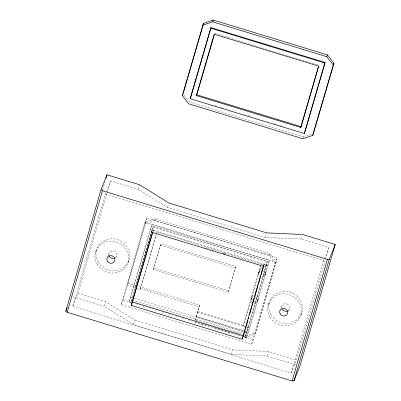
<?xml version="1.0" encoding="UTF-8"?>
<svg xmlns="http://www.w3.org/2000/svg" width="401" height="401" viewBox="0 0 401 401"><rect width="100%" height="100%" fill="white"/><g stroke="black" fill="none" stroke-linecap="round" stroke-linejoin="round"><path stroke-width="0.3" stroke-dasharray="2 1.5" d="M260.545 266.429L258.54 273.572A3.408 3.163 21.8 0 0 259.362 275.738M252.284 302.725A3.408 3.163 21.8 0 1 250.971 299.251L259.457 270.695M258.625 273.176L258.54 273.572L258.946 272.109A3.408 3.163 21.8 0 1 260.755 270.72M260.715 265.828L261.221 264.033L156.896 232.184L156.56 233.016M102.661 189.768L104.922 181.984M106.491 191.061L110.576 180.846L138.285 189.307L167.568 207.568L265.377 237.427L301.296 239.071L329.01 247.532L296.354 359.973L291.136 373.025L72.701 306.339L106.265 191.628M72.701 306.339L77.919 293.286L110.576 180.846M295.773 364.76L267.322 356.073L231.397 354.424L133.588 324.564L104.31 306.309L105.633 301.747L77.919 293.286M138.285 189.307L139.448 185.322M121.127 304.58L144.956 222.53L146.856 217.783L277.261 257.597L253.432 339.647L251.537 344.394L121.127 304.58L123.027 299.833L146.856 217.783M244.931 326.153L243.302 325.657L261.126 264.269L266.018 265.763L267.342 261.206L153.232 226.37L135.493 287.452L127.343 284.966L145.794 222.104L155.623 218.816L269.728 253.653L276.204 261.913L255.728 332.419L255.016 334.198L245.191 337.482L245.903 335.702L255.728 332.419M131.147 302.675L128.972 302.013L150.154 229.076L152.049 224.334L269.417 260.164L248.239 333.096L246.339 337.842L242.811 336.755M128.972 302.013L130.871 297.266L152.049 224.334M131.433 301.001L153.232 226.37M131.974 299.818L152.27 229.923L266.379 264.755L246.079 334.655L245.367 336.434L244.174 336.068M152.891 231.868L153.413 230.074L150.154 229.076M137.433 288.71L140.15 289.537L156.039 234.821M140.15 289.537L156.195 234.59M156.37 233.989L156.896 232.184M133.588 324.564L134.911 320.008L105.633 301.747M167.568 207.568L168.56 204.149M153.177 269.427L160.856 243.572L235.838 266.464L228.781 290.775L228.164 292.319L153.177 269.427L160.856 243.572M247.101 326.82L248.189 327.151L246.63 332.304L196.094 316.875L199.778 305.081L138.215 286.289M195.157 320.324L196.335 316.284L243.893 330.8M195.367 320.279L199.778 305.081M228.164 292.319L235.838 266.464M231.397 354.424L232.72 349.867L268.645 351.517L296.354 359.973M265.377 237.427L266.535 233.437M263.738 265.708L264.259 263.913L267.522 264.911L269.417 260.164M245.367 336.434L266.379 264.755M267.342 261.206L265.783 266.359L263.061 265.527M246.339 337.842L267.522 264.911M251.537 344.394L275.367 262.339L277.261 257.597M267.322 356.073L268.645 351.517M301.296 239.071L302.289 235.653M291.136 373.025L323.792 260.585L329.01 247.532M243.061 326.249L251.688 297.442M265.186 274.74L265.978 272.69M95.548 252.109L96.501 249.738M108.044 255.627L108.887 253.517M115.869 258.013L116.711 255.908M128.15 262.064L129.102 259.688M145.794 222.104L145.082 223.883L154.911 220.595L269.016 255.432L275.492 263.693L276.204 261.913M154.911 220.595L155.623 218.816M151.558 231.703L152.27 229.923M152.846 231.497L153.413 230.074M135.257 288.048L135.493 287.452M131.262 301.597L131.794 300.264M196.094 316.875L196.335 316.284M303.271 137.829L303.627 136.936L312.299 134.039M263.502 265.813L264.259 263.913M269.016 255.432L269.728 253.653M248.189 327.151L247.953 327.742L246.866 327.411M268.339 304.86L269.292 302.489M280.835 308.379L281.677 306.269M288.449 311.296L289.502 308.66M300.945 314.815L301.893 312.439M257.507 301.176L258.209 299.432M258.645 272.81L258.785 272.5M214.62 33.418L231.312 38.511M231.908 38.697L237.868 40.516M238.465 40.696L318.349 65.087M214.976 105.583L217.367 106.315M221.547 107.588L223.938 108.32M247.838 115.613L250.224 116.345M274.124 123.638L276.515 124.37M280.695 125.648L283.086 126.375M303.627 136.936L189.518 102.1L183.427 94.325M105.358 193.899L323.792 260.585M144.956 222.53L275.367 262.339M152.997 226.961L267.106 261.798M205.447 247.938L207.833 248.665M212.004 249.938L214.39 250.67M263.878 265.988L265.668 266.535M160.24 245.116L235.222 268.008M153.794 267.883L228.781 290.775M128.054 283.186L137.618 286.103M140.48 288.71L199.162 306.625M197.753 311.487L243.397 325.422M197.417 312.319L244.69 326.75M244.49 330.985L246.866 331.707M130.871 297.266L133.864 298.184M134.46 298.364L244.645 332.003M245.242 332.183L248.239 333.096M132.571 299.998L242.495 333.557M244.886 334.289L246.079 334.655M195.964 320.459L200.124 321.727M200.721 321.908L206.665 323.727M207.257 323.908L241.146 334.254M244.71 335.341L245.903 335.702M123.027 299.833L133.197 302.94M135.588 303.672L139.774 304.95M142.17 305.677L146.355 306.955M148.746 307.687L152.936 308.965M155.327 309.697L159.518 310.975M161.909 311.707L166.094 312.986M168.49 313.712L172.676 314.991M175.072 315.722L179.257 317.001M181.648 317.732L185.838 319.011M188.229 319.742L192.415 321.021M194.811 321.752L198.996 323.031M201.392 323.757L205.578 325.036M214.55 327.777L230.104 332.524M243.863 336.725L253.432 339.647M194.655 322.058L242.219 336.574M72.892 296.715L104.31 306.309M134.911 320.008L232.72 349.867M255.472 297.301A3.408 3.163 21.8 0 1 253.793 303.356M251.267 298.55A3.408 3.163 21.8 0 1 253.873 297.021M256.645 295.758A3.408 3.163 21.8 0 1 254.069 301.472M252.555 300.57A3.408 3.163 21.8 0 1 254.084 295.306M263.597 268.655A3.408 3.163 21.8 0 1 262.71 274.885M259.788 273.136A3.408 3.163 21.8 0 1 261.853 268.565M263.151 270.865A3.408 3.163 21.8 0 1 265.061 275.101A3.408 3.163 21.8 0 1 260.68 276.685M108.746 254.505A4.095 3.794 21.8 0 1 114.36 251.252A4.095 3.794 21.8 0 1 115.658 257.572M281.537 307.256A4.095 3.794 21.8 0 1 287.151 304.003A4.095 3.794 21.8 0 1 288.449 310.319M269.993 317.061A17.053 15.809 21.8 0 0 299.246 318.574A17.053 15.809 21.8 0 0 284.685 293.873A17.053 15.809 21.8 0 0 269.993 317.061M97.202 264.309A17.053 15.809 21.8 0 0 126.455 265.823A17.053 15.809 21.8 0 0 111.894 241.121A17.053 15.809 21.8 0 0 97.202 264.309M270.946 314.69A17.053 15.809 21.8 0 0 300.194 316.204A17.053 15.809 21.8 0 0 285.632 291.497A17.053 15.809 21.8 0 0 270.946 314.69M98.155 261.938A17.053 15.809 21.8 0 0 127.403 263.452A17.053 15.809 21.8 0 0 112.841 238.745A17.053 15.809 21.8 0 0 98.155 261.938"/><path stroke-width="0.6" d="M65.774 311.181L101.077 189.628L107.007 174.796L139.613 184.751L168.891 203.006L266.7 232.866L302.625 234.515L335.226 244.47L299.923 366.028L293.993 380.855L292.123 380.95L67.167 312.274L65.774 311.181L67.142 307.762M105.964 178.39L107.007 174.796M67.167 312.274L102.471 190.716L101.077 189.628M182.335 95.618L203.518 23.338L213.347 20.05L327.457 54.887L333.928 63.147L312.74 135.433L302.915 138.716L188.806 103.879L182.335 95.618L183.046 93.839M183.217 93.243L187.382 78.902M187.728 77.709L203.518 23.338M190.244 98.701L210.961 27.604L325.066 62.441L304.59 132.942L304.354 133.538L190.244 98.701L210.961 27.604M131.282 305.382L152.465 232.445L263.312 266.284L242.129 339.221L131.282 305.382L152.721 232.465M196.46 95.633L214.289 34.25L318.615 66.1L300.785 127.483L196.46 95.633L214.445 34.015M300.785 127.483L318.6 66.461M243.081 336.85L245.161 329.672M245.512 328.479L247.938 320.108M248.289 318.915L248.81 317.121M249.502 314.73L251.587 307.557M251.933 306.359L254.364 297.988M254.71 296.795L258.008 285.437M258.359 284.239L260.79 275.868M261.136 274.675L263.567 266.304M304.354 133.538L325.066 62.441M312.74 135.433L333.928 63.147M292.123 380.95L327.427 259.392L329.291 259.297L335.226 244.47M293.993 380.855L329.291 259.297M202.806 25.118L212.635 21.829L213.347 20.05M333.216 64.927L326.745 56.666L327.457 54.887M242.129 339.221L242.891 337.321M212.635 21.829L326.745 56.666M210.72 28.195L324.83 63.032M196.791 94.806L301.121 126.656M102.471 190.716L327.427 259.392M223.252 253.587L225.041 254.134M131.859 301.778L243.577 335.883M114.816 258.134A4.095 3.794 21.8 0 1 108.882 255.502M287.607 310.885A4.095 3.794 21.8 0 1 282.073 309.196M107.388 261.191A4.095 3.794 21.8 0 0 114.405 261.557A4.095 3.794 21.8 0 0 110.912 255.627A4.095 3.794 21.8 0 0 107.388 261.191M280.179 313.943A4.095 3.794 21.8 0 0 287.196 314.309A4.095 3.794 21.8 0 0 283.702 308.379A4.095 3.794 21.8 0 0 280.179 313.943"/></g></svg>
